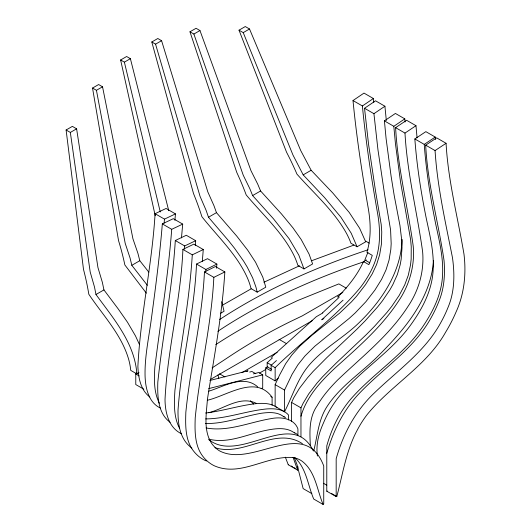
<?xml version="1.0" encoding="UTF-8"?>
<svg xmlns="http://www.w3.org/2000/svg" width="531" height="531" viewBox="0 0 531 531"><rect width="100%" height="100%" fill="white"/><g stroke="black" fill="none" stroke-linecap="round" stroke-linejoin="round"><path stroke-width="0.8" d="M433.555 260.396C430.78 299.623 403.215 331.145 376.545 357.562C359.733 373.937 339.216 387.205 326.505 407.377C318.308 420.406 317.432 436.177 313.768 450.746M402.113 239.421C400.958 273.299 380.322 302.962 356.301 325.33C341.201 339.07 322.934 349.192 309.473 364.737C297.665 378.331 292.581 396.007 284.536 411.79L275.144 406.368L275.144 384.643L279.505 375.165L285.658 363.728L291.818 354.98L300.048 345.867L312.089 335.134L339.667 313.098L351.422 301.9L356.533 296.265L365.494 284.702L372.204 273.93L376.612 264.498L379.645 254.747L381.431 244.094L381.749 231.881L381.198 224.447L375.583 191.452L368.574 144.432L364.538 108.278L375.53 100.804L384.915 106.227L386.316 120.451M216.568 268.182L216.887 264.093L207.502 258.67L196.503 264.06C194.399 313.217 181.476 361.12 178.031 410.071C177.746 423.685 179.83 439.595 191.877 448.045M205.709 271.918L205.889 269.482L216.887 264.093M294.652 457.43C306.427 468.116 307.794 485.102 313.708 499.027L323.1 504.45L323.731 503.8L323.731 465.933C304.588 415.667 252.942 468.521 219.515 450.865A78.004 45.035 -60 0 1 211.657 443.465C203.207 430.449 206.406 413.795 207.422 399.259C214.099 356.958 222.144 314.757 224.845 271.938L215.453 266.522L204.455 271.938C202.152 319.231 190.503 365.381 185.837 412.361C185.372 425.922 185.107 441.314 194.512 452.226A93.781 54.149 -60 0 0 204.953 460.377L206.473 460.994M224.845 271.938L213.84 277.355C211.544 324.653 199.895 370.804 195.222 417.784C194.764 431.345 194.492 446.73 203.897 457.649A93.781 54.149 -60 0 0 214.338 465.8C240.543 477.289 266.157 455.472 292.634 457.516A60.74 35.073 -60 0 1 302.312 461.379C315.573 471.76 316.961 489.907 323.1 504.45M195.262 245.621L195.687 240.689L186.295 235.266L175.303 240.523C172.456 288.094 162.738 334.875 157.813 382.174C157.388 396.073 157.787 413.237 170.126 422.311M202.284 261.63L203.28 249.537L193.895 244.114L182.896 249.417C180.898 299.935 167.411 349.239 165.022 399.604C165.141 412.494 168.699 427.8 181.522 433.747M184.436 249.132L184.695 245.946L195.687 240.689M203.28 249.537L192.288 254.84C189.461 300.314 180.879 345.117 174.938 390.199C174.102 402.963 173.484 416.729 179.584 428.411M174.885 220.358L175.462 213.887L166.077 208.464L155.085 213.708C152.045 264.883 140.443 315.248 137.887 366.377C138.326 377.342 140.449 390 149.822 396.989M181.469 237.915L182.704 224.102L173.312 218.679L162.327 223.896C159.705 256.334 155.43 288.612 151.089 320.857C148.521 339.216 144.591 357.575 145.076 376.207C145.507 388.042 148.514 402.398 160.282 408.007M164.119 223.126L164.477 219.13L175.462 213.887M182.704 224.102L171.712 229.319C168.214 275.529 160.601 321.288 154.84 367.226C154.116 379.28 153.718 392.21 159.386 403.248M435.433 139.487L435.241 137.064L425.849 131.648L414.85 138.956L424.236 144.379C426.22 171.334 430.442 198.09 435.812 224.567C439.383 241.061 443.465 257.787 442.555 274.806C441.918 293.251 433.621 310.376 423.572 325.476C404.901 353.746 375.404 371.873 352.936 396.664C340.212 410.563 331.782 427.833 326.784 445.887L326.784 491.195L336.176 496.618L336.807 496.538C342.78 473.931 346.232 450.248 357.589 429.466A60.74 35.073 -60 0 1 367.266 414.432C391.221 385.008 426.605 366.065 445.569 332.3A93.781 54.149 -60 0 0 456.01 312.095C464.286 294.094 466.357 273.83 464.001 254.289C457.795 217.345 448.124 180.859 446.067 143.284L436.674 137.861L425.676 145.149C427.628 184.197 438.34 221.985 444.029 260.455C445.184 274.268 444.248 288.525 438.858 301.449A78.004 45.035 -60 0 1 431.006 317.923C413.941 348.993 383.063 368.275 359.221 393.471C343.338 410.151 333.043 431.345 326.784 453.328M300.964 416.258C306.579 396.611 321.009 381.158 335.572 367.538C358.233 347.155 381.729 326.917 398.509 301.157C409.441 285.087 415.03 265.5 413.211 246.072C407.708 206.572 397.779 167.657 395.595 127.659L406.593 120.271L415.979 125.688L417.067 137.861M367.89 252.404L364.85 259.964L369.782 262.805M284.536 411.79L284.536 390.059L292.07 374.335L297.924 364.777L304.986 355.943L314.89 346.166L349.053 318.52L355.219 312.918L365.919 301.681L374.886 290.125L381.59 279.352L386.004 269.921L389.031 260.17L390.816 249.51L391.181 243.702L390.584 229.87L384.968 196.868L377.966 149.848L373.93 113.694L364.538 108.278M291.579 421.388L291.579 402.432L293.776 397.752L299.418 388.347L307.622 377.641L313.151 371.401L326.691 357.761L357.097 329.021L365.155 320.85L377.607 306.951L382.347 300.964L389.913 289.813L392.827 284.629L397.374 274.5L400.175 264.783L401.144 259.407L402.02 247.765L401.848 241.167L399.949 225.436L394.241 195.72L391.108 176.252L386.103 138.664L384.417 120.882L395.409 113.448L404.801 118.864L405.073 121.984M300.964 436.754L300.964 407.848L303.168 403.175L308.81 393.77L317.014 383.057L322.543 376.818L336.083 363.184L366.49 334.437L374.547 326.266L386.993 312.374L391.732 306.38L399.299 295.229L404.735 284.875L408.299 275.224L410.536 264.83L411.16 259.181L411.24 246.583L410.622 239.654L400.493 181.675L395.489 144.08L393.81 126.305L384.417 120.882M366.317 259.925L363.496 261.557C357.429 275.005 348.031 286.654 337.689 297.055L339.037 296.278M297.918 466.576L297.652 470.174L288.267 464.751L288.525 464.433M143.855 389.216L135.77 384.55L135.77 373.977L136.898 372.822M339.123 297.34L322.569 312.832M343.066 300.154L321.74 319.788L323.883 318.554M271.075 357.469L316.363 316.682L322.795 312.971M272.516 357.854L267.166 362.673L267.166 366.768L271.686 369.377M267.863 366.642L265.759 367.857L265.759 375.477L275.144 380.9L275.144 367.664C302.962 340.404 335.406 317.638 360.35 287.53C367.313 278.463 373.18 268.414 376.393 257.382C380.608 243.384 380.123 228.469 377.727 214.192C371.381 178.31 365.892 142.242 362.388 105.968L353.002 100.545L363.994 93.098L373.379 98.52L373.771 102.47M275.144 380.9L278.224 378.125M265.759 367.857L271.135 370.957L271.135 365.348L276.452 360.569M373.93 113.694L384.915 106.227M362.388 105.968L373.379 98.52M393.81 126.305L404.801 118.864M310.356 445.456C309.633 431.849 308.949 417.658 317.014 405.936C322.529 396.279 329.89 387.842 337.683 379.964C362.135 356.593 389.382 335.353 407.894 306.579C418.826 290.503 424.422 270.923 422.596 251.488C417.1 211.988 407.164 173.073 404.987 133.082L415.979 125.688M424.236 144.379L435.241 137.064M217.856 331.271C263.051 301.336 312.912 278.994 364.166 261.65M336.176 496.618L336.176 458.751C343.046 433.953 355.657 410.523 374.521 392.787C397.414 370.678 424.694 351.787 440.391 323.339A78.004 45.035 -60 0 0 448.25 306.872C454.702 291.386 454.762 274.135 452.485 257.767C445.489 222.263 437.345 186.806 435.062 150.572L446.067 143.284M219.728 319.463C265.6 289.402 316.151 267.04 368.096 249.769M222.828 304.986L251.156 288.824M155.231 215.719L120.617 59.983L126.63 56.512L130.394 58.682L168.745 210.694M151.8 41.982L157.807 38.511L161.577 40.681L207.794 191.844L213.966 205.689L216.462 212.646L236.733 236.083L247.711 250.207L255.564 262.234L262.785 277.122L265.799 287.178L257.183 292.15L251.07 288.625A45.779 25.793 58.8 0 0 247.844 278.921C237.51 254.92 217.829 236.872 201.886 216.688A183.401 103.353 58.8 0 0 193.523 193.609L151.8 41.982L155.563 44.153L200.041 196.317L206.068 210.249L208.491 217.245L228.595 240.775L234.496 248.203L243.669 261.206L247.214 267.053L252.663 277.919L255.942 287.098L257.183 292.15M120.617 59.983L124.38 62.154L130.394 58.682M155.563 44.153L161.577 40.681M146.377 293.192L124.858 264.962A184.735 117.119 65.4 0 0 118.559 240.689L92.533 88.053L98.627 84.535L102.536 86.792L132.949 238.85L137.934 253.387L139.799 260.708L148.786 272.104M189.965 31.8L196.058 28.282L199.961 30.539L250.984 170.703L257.761 184.211L260.582 190.974L281.496 213.966L292.933 227.819L301.223 239.587L309.108 254.176L312.606 263.953L303.991 268.925L297.878 265.394A46.038 24.127 55.8 0 0 294.194 255.935C282.724 232.405 262.745 214.723 246.192 194.91A184.35 96.629 55.8 0 0 236.78 172.436L189.965 31.8L193.875 34.057L243.231 175.177L249.862 188.764L252.61 195.574L273.385 218.692L289.13 238.724L298.787 255.053L303.991 268.925M92.533 88.053L96.443 90.31L102.536 86.792M193.875 34.057L199.961 30.539M139.016 372.669L136.859 373.917L130.745 370.386A46.708 30.984 68.8 0 0 128.807 359.845C121.725 334.722 103.001 315.467 88.823 294.26A186.826 123.929 68.8 0 0 83.5 269.423L66.103 129.995L72.375 126.378L76.61 128.821L97.95 267.551L102.377 282.419L103.943 289.906L118.187 308.896L127.467 322.204L135.458 335.864L139.321 344.241M239.01 30.174L245.282 26.55L249.517 28.993L300.699 150.499L311.153 170.272L332.685 192.872L349.199 212.42L359.646 228.29L365.686 241.804L357.071 246.776L350.951 243.251A46.542 22.621 53.2 0 0 346.829 233.985C334.304 210.933 314.06 193.576 296.942 174.108A186.195 90.509 53.2 0 0 286.548 152.198L239.01 30.174L243.238 32.617L292.946 154.972L303.181 174.872L324.574 197.592L340.929 217.239L351.203 233.202L357.071 246.776M66.103 129.995L70.338 132.438L76.61 128.821M243.238 32.617L249.517 28.993M208.491 217.245L216.462 212.646M147.352 285.306L131.827 265.308L139.799 260.708M252.61 195.574L260.582 190.974M136.859 373.917C134.768 343.026 113.375 318.427 95.972 294.506L103.943 289.906M303.181 174.872L311.153 170.272M220.471 313.343L224.062 311.272L221.732 301.688M212.081 367.95L228.131 357.383A571.847 330.149 0 0 1 290.265 321.64L302.258 315.885L342.847 292.448M210.322 379.532L312.221 320.704M241.924 372.669L277.155 352.332M246.576 371.614L247.997 370.791L209.864 380.481M259.54 373.074L265.633 369.549M263.907 282.246L299.365 265.839M311.644 260.734L353.838 245.116M208.769 391.194C223.757 386.648 243.43 374.236 257.714 386.86M208.736 412.76C223.717 408.857 240.53 395.316 256.327 403.394M207.581 400.201C227.401 395.622 255.663 374.474 272.098 397.241L272.098 405.292M253.373 373.89L258.697 372.53L262.706 374.846L262.706 388.081L261.126 388.486M208.703 388.619L262.706 374.846M249.676 372.052L251.913 371.481L255.783 373.718M205.557 412.992C223.106 411.054 239.979 405.193 257.562 403.494C264.166 403.115 271.427 403.334 276.936 407.476M326.784 491.195L327.421 491.115M205.437 423.512C224.58 423.97 242.574 416.47 261.192 413.284C268.885 412.215 277.925 411.638 284.185 417.127M205.703 418.906C226.545 418.78 246.324 410.861 266.947 408.916C274.447 408.425 283.249 408.916 288.525 415.036L288.525 419.981M206.015 427.953C228.031 431.982 249.218 422.324 270.584 418.707C280.474 416.643 293.849 417.977 297.918 428.862L297.918 435.42M208.882 439.17C228.556 444.095 247.831 433.887 266.781 430.21C275.835 428.431 286.574 426.937 294.453 432.931M214.942 447.666C243.915 457.198 275.323 425.729 302.424 443.684M395.595 127.659L404.987 133.082M425.676 145.149L435.062 150.572M365.793 241.18L369.158 243.125M363.496 261.557L368.872 264.657L370.552 260.542L372.291 255.371L366.914 252.265C371.222 238.18 370.757 223.153 368.341 208.769C361.996 172.894 356.507 136.819 353.002 100.545M346.245 288.16L338.851 283.893L297.679 300.533L267.425 314.85A572.159 330.335 0 0 0 215.778 344.612M155.085 213.708L164.477 219.13M162.327 223.896L171.712 229.319M175.303 240.523L184.695 245.946M182.896 249.417L192.288 254.84M196.503 264.06L205.889 269.482M204.455 271.938L213.84 277.355M279.087 339.369L286.614 343.71M267.166 362.673L271.686 365.282M271.135 365.348L275.144 367.664M275.144 384.643L284.536 390.059M291.579 402.432L300.964 407.848M270.757 396.471L272.098 397.241M219.469 373.791L224.945 376.95M283.985 416.603L285.552 417.505M294.473 432.705L297.367 434.371M135.77 373.977L139.142 375.921M323.432 483.27L326.784 485.201M291.207 465.986L292.548 466.756M293.889 467.532L295.229 468.309M331.444 493.438L336.807 496.538M311.863 493.638L303.148 488.606L296.915 464.3L294.214 457.35M208.769 439.635C240.158 464.506 291.957 407.217 313.37 450.978M250.333 400.746L253.606 404.064M297.652 470.174L293.099 457.43M288.267 464.751L285.346 457.184M131.827 265.308L130.042 257.947L125.197 243.324L96.443 90.31M124.38 62.154L160.269 211.949M217.936 374.886L218.792 378.683M95.972 294.506L94.485 286.979L90.197 272.031L70.338 132.438M414.85 138.956C416.835 165.918 421.056 192.667 426.426 219.144C429.997 235.645 434.079 252.371 433.163 269.383C432.367 290.338 422.026 309.52 409.879 326.074C389.927 353.088 360.197 370.565 339.103 396.518C332.658 404.562 327.395 413.516 323.439 423.034C318.706 433.462 315.839 444.487 317.399 456.029"/></g></svg>
